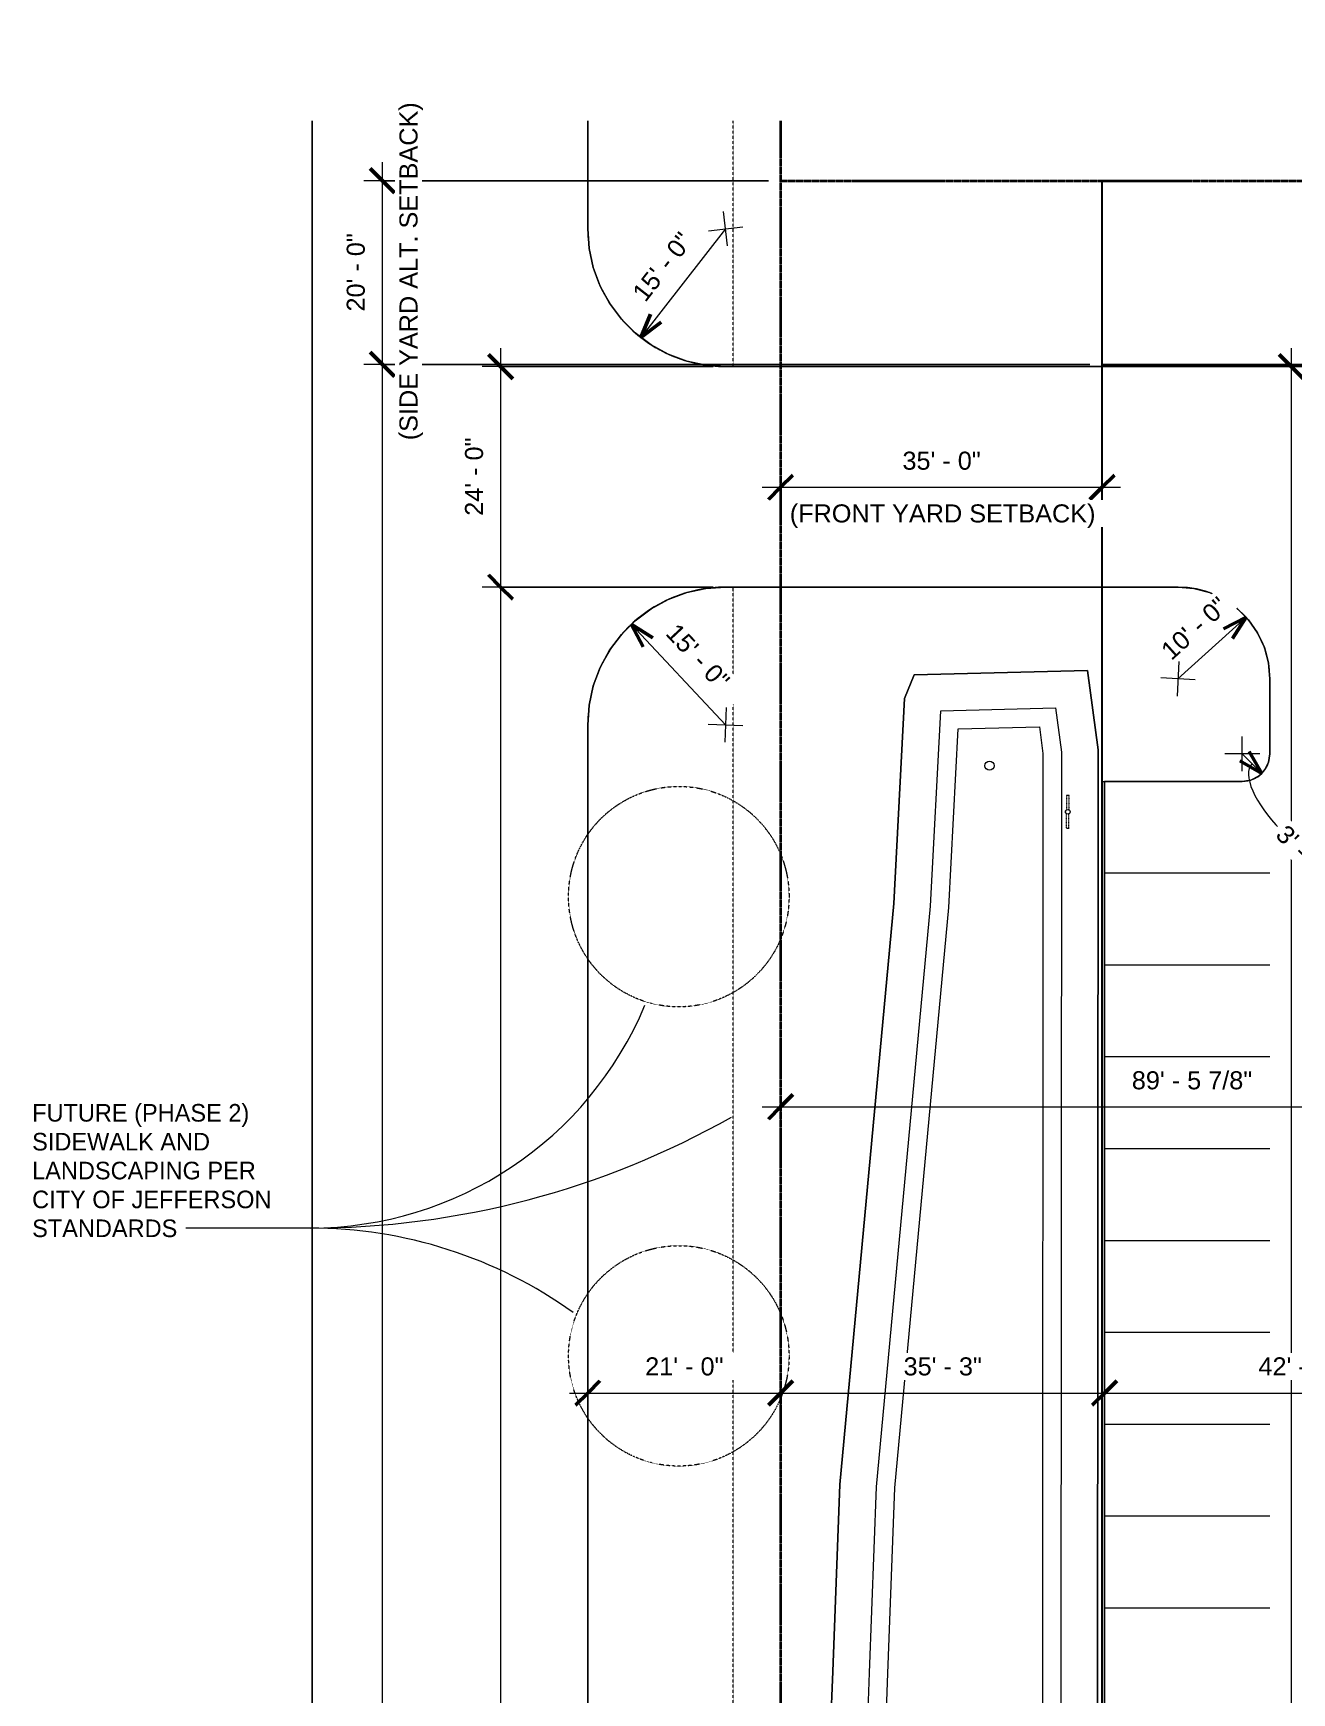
# Model space of a CAD drawing. Header units: inches. Extents: x 20008 to 27263, y -26025 to -19005.
# Drawn here: x 20008 to 21652, y -21174 to -19005 of the extents above; entities that cross this region are included whole.
import ezdxf

# ---------------------------------------------------------------- set-up
doc = ezdxf.new("R2010")
doc.units = ezdxf.units.IN
doc.header["$MEASUREMENT"] = 0
for name, pattern in [('Center 1_4_', [0.53125, 0.25, -0.09375, 0.09375, -0.09375]), ('Dash', [0.25, 0.125, -0.125]), ('Hidden', [0.28125, 0.1875, -0.09375]), ('Hidden 1_8_', [0.1875, 0.125, -0.0625])]:
    doc.linetypes.add(name, pattern=pattern)
for name, color, linetype, lineweight in [('A-ANNO-DIMS', 211, 'Continuous', 9), ('A-ANNO-DIMS-256', 211, 'Continuous', 9), ('A-DETL-HDLN', 90, 'Hidden 1_8_', 9), ('A-PROP-SBCK', 71, 'Hidden', 25), ('BMP', 80, 'Continuous', 13), ('C-TOPO', 7, 'Continuous', 9), ('Conc', 7, 'Continuous', 13), ('E-LITE-EQPM', 33, 'Continuous', 9), ('E-LITE-EQPM-HDLN', 30, 'Dash', 9), ('EOP-EX', 125, 'Continuous', 13), ('EOP-PR', 4, 'Continuous', 13), ('G-ANNO-TEXT', 231, 'Continuous', 9), ('PAINT', 190, 'Continuous', 9), ('PROP', 3, 'Center 1_4_', 35)]:
    doc.layers.add(name, color=color, linetype=linetype, lineweight=lineweight)
doc.styles.add('Arial_2', font='arial.ttf', dxfattribs={"height": 23.60479})
doc.styles.add('Century Gothic', font='GOTHIC.TTF', dxfattribs={"height": 22.993789})
doc.dimstyles.new('Arrow_-_3_32__Arial', dxfattribs={"dimscale": 12, "dimtxt": 24, "dimasz": 2.666667, "dimexe": 2, "dimexo": 0, "dimgap": 1.333333, "dimtad": 1, "dimjust": 3, "dimdec": 5, "dimrnd": 0.03125, "dimzin": 1, "dimdsep": 46, "dimlunit": 4, "dimtxsty": 'Arial_2', "dimblk1": 'OPEN30', "dimblk2": 'OPEN30', "dimsah": 1, "dimcen": 0.09, "dimazin": 0, "dimtfac": 1, "dimtdec": 4, "dimtix": 1, "dimtmove": 0, "dimatfit": 2, "dimfxl": 1, "dimtvp": 1, "dimtfill": 1, "dimfrac": 2, "dimtolj": 1, "dimtzin": 0, "dimarcsym": 2})
doc.dimstyles.new('Arrow_-_3_32__Arial_1', dxfattribs={"dimscale": 12, "dimtxt": 24, "dimasz": 2.666667, "dimexe": 2, "dimexo": 0, "dimgap": 1.333333, "dimtad": 1, "dimjust": 3, "dimdec": 5, "dimrnd": 0.03125, "dimzin": 1, "dimdsep": 46, "dimlunit": 4, "dimtxsty": 'Arial_2', "dimblk1": 'OPEN30', "dimblk2": 'OPEN30', "dimsah": 1, "dimcen": 0.09, "dimazin": 0, "dimtfac": 1, "dimtdec": 4, "dimtix": 1, "dimtmove": 0, "dimatfit": 2, "dimfxl": 1, "dimtvp": 1, "dimtfill": 1, "dimfrac": 2, "dimtolj": 1, "dimtzin": 0, "dimarcsym": 2})
doc.dimstyles.new('Linear_-_3_32__Arial_1', dxfattribs={"dimscale": 12, "dimtxt": 24, "dimasz": 2.666667, "dimexe": 2, "dimexo": 1.333333, "dimgap": 1.333333, "dimtad": 1, "dimdec": 4, "dimrnd": 0.0625, "dimzin": 1, "dimdsep": 46, "dimlunit": 4, "dimtxsty": 'Arial_2', "dimblk1": 'OBLIQUE', "dimblk2": 'OBLIQUE', "dimsah": 1, "dimcen": 0.09, "dimdle": 2, "dimazin": 0, "dimtfac": 1, "dimtdec": 4, "dimtix": 1, "dimtmove": 0, "dimatfit": 3, "dimfxl": 1, "dimtvp": 1, "dimtfill": 1, "dimfrac": 2, "dimtolj": 1, "dimtzin": 0, "dimarcsym": 2})

# ---------------------------------------------------------------- blocks, each defined once
blk = doc.blocks.new('Lighting-Street_Cooper_Navion-Lumark_4-6-LED-Squares - The Caretaker LED-964008-Site Plan - Phase 1')
at = {"layer": 'E-LITE-EQPM'}
blk.add_line((-1.7, -10.7), (1.6, -10.7), dxfattribs=at)
blk.add_circle((0, -32.4), 3, dxfattribs=at)
at = {"layer": 'E-LITE-EQPM-HDLN'}
for p, q in [((-1.5, -10.7), (-1.5, -29.9)), ((1.5, -10.7), (1.5, -29.9))]:
    blk.add_line(p, q, dxfattribs=at)
blk = doc.blocks.new('DIMBLOCK35-Site Plan - Phase 1')
at = {"layer": 'A-ANNO-DIMS-256', "lineweight": 50, "transparency": 16777216}
for p, q in [((21651.2, -19441.1), (21635.2, -19425.1)), ((21651.2, -19441.1), (21667.2, -19457.1)), ((21651.2, -23103.1), (21635.2, -23087.1)), ((21651.2, -23103.1), (21667.2, -23119.1))]:
    blk.add_line(p, q, dxfattribs=at)
at = {"layer": 'A-ANNO-DIMS-256', "transparency": 16777216}
for p, q in [((21651.2, -19417.1), (21651.2, -23103.1)), ((21657.9, -19441.1), (21627.2, -19441.1)), ((21651.2, -19441.1), (21657.9, -19441.1)), ((22015.2, -23103.1), (21627.2, -23103.1)), ((21651.2, -23103.1), (22015.2, -23103.1))]:
    blk.add_line(p, q, dxfattribs=at)
at = {"layer": 'A-ANNO-DIMS-256', "color": 0, "transparency": 16777216, "insert": (21604.6, -21332.1), "char_height": 23.6, "width": 144, "attachment_point": 1, "rotation": 90, "line_spacing_factor": 0.938532, "style": 'Arial_2', "bg_fill": 3, "box_fill_scale": 1.25, "bg_fill_color": 0, "bg_fill_transparency": 0}
blk.add_mtext('305\' - 2"', dxfattribs=at)
blk = doc.blocks.new('_Oblique')
at = {"color": 0, "linetype": 'ByBlock', "lineweight": -2}
blk.add_line((-0.5, -0.5), (0.5, 0.5), dxfattribs=at)
blk = doc.blocks.new('DIMBLOCK37-Site Plan - Phase 1')
at = {"layer": 'A-ANNO-DIMS-256', "lineweight": 50, "transparency": 16777216}
for p, q in [((20618.5, -19441.1), (20602.5, -19425.1)), ((20618.5, -19441.1), (20634.5, -19457.1)), ((20618.5, -19729.1), (20602.5, -19713.1)), ((20618.5, -19729.1), (20634.5, -19745.1))]:
    blk.add_line(p, q, dxfattribs=at)
at = {"layer": 'A-ANNO-DIMS-256', "transparency": 16777216}
for p, q in [((20618.5, -19417.1), (20618.5, -19729.1)), ((20896.2, -19441.1), (20594.5, -19441.1)), ((20618.5, -19441.1), (20896.2, -19441.1)), ((20896.2, -19729.1), (20594.5, -19729.1)), ((20618.5, -19729.1), (20896.2, -19729.1))]:
    blk.add_line(p, q, dxfattribs=at)
at = {"layer": 'A-ANNO-DIMS-256', "color": 0, "transparency": 16777216, "insert": (20571.9, -19636), "char_height": 23.6, "width": 122.289, "attachment_point": 1, "rotation": 90, "line_spacing_factor": 0.938532, "style": 'Arial_2', "bg_fill": 3, "box_fill_scale": 1.25, "bg_fill_color": 0, "bg_fill_transparency": 0}
blk.add_mtext('24\' - 0"', dxfattribs=at)
blk = doc.blocks.new('DIMBLOCK38-Site Plan - Phase 1')
at = {"layer": 'A-ANNO-DIMS-256', "transparency": 16777216}
for p, q in [((20896.2, -19729.1), (20594.5, -19729.1)), ((20618.5, -19729.1), (20618.5, -23103.1)), ((20618.5, -19729.1), (20896.2, -19729.1)), ((20896.2, -23103.1), (20594.5, -23103.1)), ((20618.5, -23103.1), (20896.2, -23103.1))]:
    blk.add_line(p, q, dxfattribs=at)
at = {"layer": 'A-ANNO-DIMS-256', "lineweight": 50, "transparency": 16777216}
for p, q in [((20618.5, -19729.1), (20602.5, -19713.1)), ((20618.5, -19729.1), (20634.5, -19745.1)), ((20618.5, -23103.1), (20602.5, -23087.1)), ((20618.5, -23103.1), (20634.5, -23119.1))]:
    blk.add_line(p, q, dxfattribs=at)
at = {"layer": 'A-ANNO-DIMS-256', "color": 0, "transparency": 16777216, "insert": (20571.9, -21476.1), "char_height": 23.6, "width": 144, "attachment_point": 1, "rotation": 90, "line_spacing_factor": 0.938532, "style": 'Arial_2', "bg_fill": 3, "box_fill_scale": 1.25, "bg_fill_color": 0, "bg_fill_transparency": 0}
blk.add_mtext('281\' - 2"', dxfattribs=at)
blk = doc.blocks.new('DIMBLOCK45-Site Plan - Phase 1')
at = {"layer": 'A-ANNO-DIMS-256', "transparency": 16777216}
for p, q in [((20912.2, -19909.1), (20789.1, -19777.8)), ((20913, -19886.5), (20911.5, -19931.7)), ((20889.6, -19908.4), (20934.9, -19909.8))]:
    blk.add_line(p, q, dxfattribs=at)
at = {"layer": 'A-ANNO-DIMS-256', "lineweight": 50, "transparency": 16777216}
for q in [(20817.2, -19795.3), (20804.7, -19807)]:
    blk.add_line((20789.1, -19777.8), q, dxfattribs=at)
at = {"layer": 'A-ANNO-DIMS-256', "transparency": 16777216}
blk.add_arc((20912.2, -19909.1), 180, 125.5285, 140.8074, dxfattribs=at)
at = {"layer": 'A-ANNO-DIMS-256', "color": 0, "transparency": 16777216, "insert": (20849.8, -19774.4), "char_height": 23.6, "width": 122.289, "attachment_point": 1, "rotation": 313.168, "line_spacing_factor": 0.938532, "style": 'Arial_2', "bg_fill": 3, "box_fill_scale": 1.25, "bg_fill_color": 0, "bg_fill_transparency": 0}
blk.add_mtext('15\' - 0"', dxfattribs=at)
blk = doc.blocks.new('_Open30')
at = {"color": 0, "linetype": 'ByBlock', "lineweight": -2}
for p, q in [((-1, 0.268), (0, 0)), ((0, 0), (-1, -0.268)), ((0, 0), (-1, 0))]:
    blk.add_line(p, q, dxfattribs=at)
blk = doc.blocks.new('DIMBLOCK46-Site Plan - Phase 1')
at = {"layer": 'A-ANNO-DIMS-256', "transparency": 16777216}
for p, q in [((20915, -19283.5), (20909.5, -19238.6)), ((20912.2, -19261.1), (20801.5, -19403)), ((20889.8, -19263.9), (20934.7, -19258.3))]:
    blk.add_line(p, q, dxfattribs=at)
at = {"layer": 'A-ANNO-DIMS-256', "lineweight": 50, "transparency": 16777216}
for q in [(20814.4, -19372.5), (20828, -19383.1)]:
    blk.add_line((20801.5, -19403), q, dxfattribs=at)
at = {"layer": 'A-ANNO-DIMS-256', "transparency": 16777216}
blk.add_arc((20912.2, -19261.1), 180, 224.4056, 239.6845, dxfattribs=at)
at = {"layer": 'A-ANNO-DIMS-256', "color": 0, "transparency": 16777216, "insert": (20788.8, -19343.6), "char_height": 23.6, "width": 122.289, "attachment_point": 1, "rotation": 52.0451, "line_spacing_factor": 0.938532, "style": 'Arial_2', "bg_fill": 3, "box_fill_scale": 1.25, "bg_fill_color": 0, "bg_fill_transparency": 0}
blk.add_mtext('15\' - 0"', dxfattribs=at)
blk = doc.blocks.new('DIMBLOCK54-Site Plan - Phase 1')
at = {"layer": 'A-ANNO-DIMS-256', "lineweight": 50, "transparency": 16777216}
for p, q in [((20464, -19438.2), (20448, -19422.2)), ((20464, -19438.2), (20480, -19454.2)), ((20464, -23518.2), (20448, -23502.2)), ((20464, -23518.2), (20480, -23534.2))]:
    blk.add_line(p, q, dxfattribs=at)
at = {"layer": 'A-ANNO-DIMS-256', "transparency": 16777216}
for p, q in [((21388.2, -19438.2), (20440, -19438.2)), ((20464, -23542.2), (20464, -19438.2)), ((20464, -19438.2), (21388.2, -19438.2)), ((20968.2, -23518.2), (20440, -23518.2)), ((20464, -23518.2), (20968.2, -23518.2))]:
    blk.add_line(p, q, dxfattribs=at)
at = {"layer": 'A-ANNO-DIMS-256', "color": 0, "transparency": 16777216, "insert": (20417.4, -21538.2), "char_height": 23.6, "width": 144, "attachment_point": 1, "rotation": 90, "line_spacing_factor": 0.938532, "style": 'Arial_2', "bg_fill": 3, "box_fill_scale": 1.25, "bg_fill_color": 0, "bg_fill_transparency": 0}
blk.add_mtext('340\' - 0"', dxfattribs=at)
blk = doc.blocks.new('DIMBLOCK55-Site Plan - Phase 1')
at = {"layer": 'A-ANNO-DIMS-256', "lineweight": 50, "transparency": 16777216}
for p, q in [((20464, -19198.2), (20448, -19182.2)), ((20464, -19198.2), (20480, -19214.2)), ((20464, -19438.2), (20448, -19422.2)), ((20464, -19438.2), (20480, -19454.2))]:
    blk.add_line(p, q, dxfattribs=at)
at = {"layer": 'A-ANNO-DIMS-256', "transparency": 16777216}
for p, q in [((20464, -19438.2), (20464, -19174.2)), ((20968.2, -19198.2), (20440, -19198.2)), ((20464, -19198.2), (20968.2, -19198.2)), ((21388.2, -19438.2), (20440, -19438.2)), ((20464, -19438.2), (21388.2, -19438.2))]:
    blk.add_line(p, q, dxfattribs=at)
at = {"layer": 'A-ANNO-DIMS-256', "color": 0, "transparency": 16777216, "insert": (20417.4, -19369.1), "char_height": 23.6, "width": 122.289, "attachment_point": 1, "rotation": 90, "line_spacing_factor": 0.938532, "style": 'Arial_2', "bg_fill": 3, "box_fill_scale": 1.25, "bg_fill_color": 0, "bg_fill_transparency": 0}
blk.add_mtext('20\' - 0"', dxfattribs=at)
at = {"layer": 'A-ANNO-DIMS-256', "color": 0, "transparency": 16777216, "insert": (20486.3, -19537.3), "char_height": 23.605, "width": 525.932, "attachment_point": 1, "rotation": 90, "line_spacing_factor": 0.938532, "style": 'Arial_2', "bg_fill": 3, "box_fill_scale": 1.25, "bg_fill_color": 0, "bg_fill_transparency": 0}
blk.add_mtext('(SIDE YARD ALT. SETBACK)', dxfattribs=at)
blk = doc.blocks.new('DIMBLOCK65-Site Plan - Phase 1')
at = {"layer": 'A-ANNO-DIMS-256', "transparency": 16777216}
for p, q in [((21503.2, -19849.1), (21592.2, -19768.6)), ((21504.4, -19826.5), (21502.1, -19871.7)), ((21525.8, -19850.2), (21480.6, -19847.9))]:
    blk.add_line(p, q, dxfattribs=at)
at = {"layer": 'A-ANNO-DIMS-256', "lineweight": 50, "transparency": 16777216}
for q in [(21562.8, -19783.7), (21574.3, -19796.4)]:
    blk.add_line((21592.2, -19768.6), q, dxfattribs=at)
at = {"layer": 'A-ANNO-DIMS-256', "transparency": 16777216}
blk.add_arc((21503.2, -19849.1), 120, 30.6592, 53.5775, dxfattribs=at)
at = {"layer": 'A-ANNO-DIMS-256', "color": 0, "transparency": 16777216, "insert": (21478.7, -19808.4), "char_height": 23.6, "width": 122.289, "attachment_point": 1, "rotation": 42.1183, "line_spacing_factor": 0.938532, "style": 'Arial_2', "bg_fill": 3, "box_fill_scale": 1.25, "bg_fill_color": 0, "bg_fill_transparency": 0}
blk.add_mtext('10\' - 0"', dxfattribs=at)
blk = doc.blocks.new('DIMBLOCK66-Site Plan - Phase 1')
at = {"layer": 'A-ANNO-DIMS-256', "transparency": 16777216}
for p, q in [((21587.2, -19969.7), (21587.2, -19924.5)), ((21609.9, -19947.1), (21564.6, -19947.1)), ((21587.2, -19947.1), (21612.7, -19972.6))]:
    blk.add_line(p, q, dxfattribs=at)
at = {"layer": 'A-ANNO-DIMS-256', "lineweight": 50, "transparency": 16777216}
for q in [(21596.1, -19943.9), (21584, -19956)]:
    blk.add_line((21612.7, -19972.6), q, dxfattribs=at)
at = {"layer": 'A-ANNO-DIMS-256', "transparency": 16777216}
blk.add_arc((21587.2, -19947.1), 36, 276.7682, 353.1626, dxfattribs=at)
blk.add_ellipse((21661.9, -20021.8), major_axis=(-61.9, 62), ratio=0.396032, start_param=0, end_param=1.570796, dxfattribs=at)
at = {"layer": 'A-ANNO-DIMS-256', "color": 0, "transparency": 16777216, "insert": (21645.9, -20037.8), "char_height": 23.6, "width": 100.578, "attachment_point": 1, "rotation": 314.9654, "line_spacing_factor": 0.938532, "style": 'Arial_2', "bg_fill": 3, "box_fill_scale": 1.25, "bg_fill_color": 0, "bg_fill_transparency": 0}
blk.add_mtext('3\' - 0"', dxfattribs=at)
blk = doc.blocks.new('DIMBLOCK79-Site Plan - Phase 1')
at = {"layer": 'A-ANNO-DIMS-256', "lineweight": 50, "transparency": 16777216}
for p, q in [((20984.2, -20408.3), (21000.2, -20392.3)), ((22058.1, -20408.3), (22074.1, -20392.3)), ((20984.2, -20408.3), (20968.2, -20424.3)), ((22058.1, -20408.3), (22042.1, -20424.3))]:
    blk.add_line(p, q, dxfattribs=at)
at = {"layer": 'A-ANNO-DIMS-256', "transparency": 16777216}
for p, q in [((20984.2, -20401.7), (20984.2, -20432.3)), ((20984.2, -20408.3), (20984.2, -20401.7)), ((22058.1, -20883.6), (22058.1, -20384.3)), ((20960.2, -20408.3), (22058.1, -20408.3)), ((22058.1, -20408.3), (22058.1, -20883.6))]:
    blk.add_line(p, q, dxfattribs=at)
at = {"layer": 'A-ANNO-DIMS-256', "color": 0, "transparency": 16777216, "insert": (21442.9, -20361.7), "char_height": 23.605, "width": 187.865, "attachment_point": 1, "line_spacing_factor": 0.938532, "style": 'Arial_2', "bg_fill": 3, "box_fill_scale": 1.25, "bg_fill_color": 0, "bg_fill_transparency": 0}
blk.add_mtext('89\' - 5 7/8"', dxfattribs=at)
blk = doc.blocks.new('DIMBLOCK88-Site Plan - Phase 1')
at = {"layer": 'A-ANNO-DIMS-256', "lineweight": 50, "transparency": 16777216}
for p, q in [((20732.2, -20782.1), (20748.2, -20766.1)), ((20984.2, -20782.1), (21000.2, -20766.1)), ((20732.2, -20782.1), (20716.2, -20798.1)), ((20984.2, -20782.1), (20968.2, -20798.1))]:
    blk.add_line(p, q, dxfattribs=at)
at = {"layer": 'A-ANNO-DIMS-256', "transparency": 16777216}
for p, q in [((20708.2, -20782.1), (20984.2, -20782.1)), ((20732.2, -20775.5), (20732.2, -20806.1)), ((20732.2, -20782.1), (20732.2, -20775.5)), ((20984.2, -20775.5), (20984.2, -20806.1)), ((20984.2, -20782.1), (20984.2, -20775.5))]:
    blk.add_line(p, q, dxfattribs=at)
at = {"layer": 'A-ANNO-DIMS-256', "color": 0, "transparency": 16777216, "insert": (20807.3, -20735.5), "char_height": 23.6, "width": 122.289, "attachment_point": 1, "line_spacing_factor": 0.938532, "style": 'Arial_2', "bg_fill": 3, "box_fill_scale": 1.25, "bg_fill_color": 0, "bg_fill_transparency": 0}
blk.add_mtext('21\' - 0"', dxfattribs=at)
blk = doc.blocks.new('DIMBLOCK89-Site Plan - Phase 1')
at = {"layer": 'A-ANNO-DIMS-256', "lineweight": 50, "transparency": 16777216}
for p, q in [((20984.2, -20782.1), (21000.2, -20766.1)), ((21407.2, -20782.1), (21423.2, -20766.1)), ((20984.2, -20782.1), (20968.2, -20798.1)), ((21407.2, -20782.1), (21391.2, -20798.1))]:
    blk.add_line(p, q, dxfattribs=at)
at = {"layer": 'A-ANNO-DIMS-256', "transparency": 16777216}
for p, q in [((20984.2, -20775.5), (20984.2, -20806.1)), ((20984.2, -20782.1), (20984.2, -20775.5)), ((20984.2, -20782.1), (21407.2, -20782.1)), ((21407.2, -20775.5), (21407.2, -20806.1)), ((21407.2, -20782.1), (21407.2, -20775.5))]:
    blk.add_line(p, q, dxfattribs=at)
at = {"layer": 'A-ANNO-DIMS-256', "color": 0, "transparency": 16777216, "insert": (21144.8, -20735.5), "char_height": 23.6, "width": 122.289, "attachment_point": 1, "line_spacing_factor": 0.938532, "style": 'Arial_2', "bg_fill": 3, "box_fill_scale": 1.25, "bg_fill_color": 0, "bg_fill_transparency": 0}
blk.add_mtext('35\' - 3"', dxfattribs=at)
blk = doc.blocks.new('DIMBLOCK90-Site Plan - Phase 1')
at = {"layer": 'A-ANNO-DIMS-256', "transparency": 16777216}
for p, q in [((21911.2, -19999.1), (21911.2, -20806.1)), ((21911.2, -20782.1), (21911.2, -19999.1)), ((21407.2, -20775.5), (21407.2, -20806.1)), ((21407.2, -20782.1), (21407.2, -20775.5)), ((21407.2, -20782.1), (21911.2, -20782.1))]:
    blk.add_line(p, q, dxfattribs=at)
at = {"layer": 'A-ANNO-DIMS-256', "lineweight": 50, "transparency": 16777216}
for p, q in [((21407.2, -20782.1), (21423.2, -20766.1)), ((21911.2, -20782.1), (21927.2, -20766.1)), ((21407.2, -20782.1), (21391.2, -20798.1)), ((21911.2, -20782.1), (21895.2, -20798.1))]:
    blk.add_line(p, q, dxfattribs=at)
at = {"layer": 'A-ANNO-DIMS-256', "color": 0, "transparency": 16777216, "insert": (21608.3, -20735.5), "char_height": 23.6, "width": 122.289, "attachment_point": 1, "line_spacing_factor": 0.938532, "style": 'Arial_2', "bg_fill": 3, "box_fill_scale": 1.25, "bg_fill_color": 0, "bg_fill_transparency": 0}
blk.add_mtext('42\' - 0"', dxfattribs=at)
blk = doc.blocks.new('DIMBLOCK98-Site Plan - Phase 1')
at = {"layer": 'A-ANNO-DIMS-256', "transparency": 16777216}
for p, q in [((20960.2, -19598.8), (21428.2, -19598.8)), ((20984.2, -19592.2), (20984.2, -19622.8)), ((20984.2, -19598.8), (20984.2, -19592.2)), ((21404.2, -19592.2), (21404.2, -19622.8)), ((21404.2, -19598.8), (21404.2, -19592.2))]:
    blk.add_line(p, q, dxfattribs=at)
at = {"layer": 'A-ANNO-DIMS-256', "lineweight": 50, "transparency": 16777216}
for p, q in [((20984.2, -19598.8), (20968.2, -19614.8)), ((20984.2, -19598.8), (21000.2, -19582.8)), ((21404.2, -19598.8), (21388.2, -19614.8)), ((21404.2, -19598.8), (21420.2, -19582.8))]:
    blk.add_line(p, q, dxfattribs=at)
at = {"layer": 'A-ANNO-DIMS-256', "color": 0, "transparency": 16777216, "insert": (21143.3, -19552.2), "char_height": 23.6, "width": 122.289, "attachment_point": 1, "line_spacing_factor": 0.938532, "style": 'Arial_2', "bg_fill": 3, "box_fill_scale": 1.25, "bg_fill_color": 0, "bg_fill_transparency": 0}
blk.add_mtext('35\' - 0"', dxfattribs=at)
at = {"layer": 'A-ANNO-DIMS-256', "color": 0, "transparency": 16777216, "insert": (20996.1, -19621.1), "char_height": 23.605, "width": 475.422, "attachment_point": 1, "line_spacing_factor": 0.938532, "style": 'Arial_2', "bg_fill": 3, "box_fill_scale": 1.25, "bg_fill_color": 0, "bg_fill_transparency": 0}
blk.add_mtext('(FRONT YARD SETBACK)', dxfattribs=at)

msp = doc.modelspace()

# ---------------------------------------------------------------- linework, layer by layer
at = {"layer": 'A-DETL-HDLN'}
for p, q in [((20922.235225, -19441.085554), (20922.235225, -19120.002101)), ((20922.235225, -23103.085554), (20922.235225, -19729.085554))]:
    msp.add_line(p, q, dxfattribs=at)
for centre in [(20851.177101, -20133.584291), (20851.177101, -20733.584291)]:
    msp.add_circle(centre, 144, dxfattribs=at)
at = {"layer": 'A-PROP-SBCK'}
for p, q in [((21404.235225, -23401.253705), (21404.235225, -19198.180554)), ((21404.235225, -19438.180554), (26647.515225, -19438.180554))]:
    msp.add_line(p, q, dxfattribs=at)
at = {"layer": 'BMP'}
for p, q in [((21158.403827, -19843.630954), (21385.12764, -19838.057794)), ((21385.12764, -19838.057794), (21398.836513, -19941.841877)), ((21146.11716, -19874.887016), (21158.403827, -19843.630954)), ((21132.100097, -20142.432787), (21146.11716, -19874.887016)), ((21179.983499, -20145.91484), (21193.350001, -19890.786432)), ((21193.350001, -19890.786432), (21343.189125, -19887.103196)), ((21343.189125, -19887.103196), (21350.834664, -19944.984334)), ((21203.9252, -20147.655866), (21216.154515, -19914.233118)), ((21216.154515, -19914.233118), (21322.219868, -19911.625897)), ((21322.219868, -19911.625897), (21326.833739, -19946.555563)), ((21326.833739, -19946.555563), (21325.162085, -22799.518347)), ((21350.834664, -19944.984334), (21349.157081, -22808.066025)), ((21398.836513, -19941.841877), (21397.147072, -22825.161381)), ((21061.429178, -20901.457743), (21132.100097, -20142.432787)), ((21109.346815, -20904.572102), (21179.983499, -20145.91484)), ((21133.305633, -20906.129281), (21203.9252, -20147.655866)), ((21052.388337, -21145.920845), (21061.429178, -20901.457743)), ((21100.354125, -21147.733216), (21109.346815, -20904.572102)), ((21124.337018, -21148.639401), (21133.305633, -20906.129281)), ((21034.529202, -21608.749304), (21052.388337, -21145.920845)), ((21082.544465, -21609.279506), (21100.354125, -21147.733216)), ((21106.552096, -21609.544607), (21124.337018, -21148.639401))]:
    msp.add_line(p, q, dxfattribs=at)
msp.add_circle((21256.961907, -19962.482005), 6, dxfattribs=at)
at = {"layer": 'C-TOPO'}
for p, q in [((20372.235352, -23271.508301), (20372.235352, -19120.002101)), ((20372.235352, -19120.002101), (20372.235352, -23271.508301)), ((20732.235352, -19120.002101), (20732.235352, -19261.085449)), ((20732.235352, -19261.085449), (20732.235352, -19120.002101)), ((20732.235352, -19261.085449), (20734.067871, -19286.702637)), ((20734.067871, -19286.702637), (20732.235352, -19261.085449)), ((20734.067871, -19286.702637), (20739.525879, -19311.796875)), ((20739.525879, -19311.796875), (20734.067871, -19286.702637)), ((20739.525879, -19311.796875), (20748.500977, -19335.859863)), ((20748.500977, -19335.859863), (20739.525879, -19311.796875)), ((20748.500977, -19335.859863), (20760.810059, -19358.400879)), ((20760.810059, -19358.400879), (20748.500977, -19335.859863)), ((20760.810059, -19358.400879), (20776.199707, -19378.959961)), ((20776.199707, -19378.959961), (20760.810059, -19358.400879)), ((20776.199707, -19378.959961), (20794.36084, -19397.121094)), ((20794.36084, -19397.121094), (20776.199707, -19378.959961)), ((20794.36084, -19397.121094), (20814.919922, -19412.510742)), ((20814.919922, -19412.510742), (20794.36084, -19397.121094)), ((20814.919922, -19412.510742), (20837.460938, -19424.819824)), ((20837.460938, -19424.819824), (20814.919922, -19412.510742)), ((20837.460938, -19424.819824), (20861.523926, -19433.794922)), ((20861.523926, -19433.794922), (20837.460938, -19424.819824)), ((20861.523926, -19433.794922), (20886.618164, -19439.25293)), ((20886.618164, -19439.25293), (20861.523926, -19433.794922)), ((20886.618164, -19439.25293), (20912.235352, -19441.085449)), ((20912.235352, -19441.085449), (20886.618164, -19439.25293)), ((20912.235352, -19441.085449), (22619.235352, -19441.085449)), ((22619.235352, -19441.085449), (20912.235352, -19441.085449)), ((20886.618164, -19730.917969), (20861.523926, -19736.377441)), ((20861.523926, -19736.377441), (20886.618164, -19730.917969)), ((20912.235352, -19729.085449), (20886.618164, -19730.917969)), ((20886.618164, -19730.917969), (20912.235352, -19729.085449)), ((21503.235352, -19729.085449), (20912.235352, -19729.085449)), ((20912.235352, -19729.085449), (21503.235352, -19729.085449)), ((21524.072754, -19730.90918), (21503.235352, -19729.085449)), ((21503.235352, -19729.085449), (21524.072754, -19730.90918)), ((21544.277344, -19736.321777), (21524.072754, -19730.90918)), ((21524.072754, -19730.90918), (21544.277344, -19736.321777)), ((20837.460938, -19745.351074), (20814.919922, -19757.660156)), ((20814.919922, -19757.660156), (20837.460938, -19745.351074)), ((20861.523926, -19736.377441), (20837.460938, -19745.351074)), ((20837.460938, -19745.351074), (20861.523926, -19736.377441)), ((21563.235352, -19745.162109), (21544.277344, -19736.321777)), ((21544.277344, -19736.321777), (21563.235352, -19745.162109)), ((21580.369629, -19757.160645), (21563.235352, -19745.162109)), ((21563.235352, -19745.162109), (21580.369629, -19757.160645)), ((20794.36084, -19773.05127), (20776.199707, -19791.210938)), ((20776.199707, -19791.210938), (20794.36084, -19773.05127)), ((20814.919922, -19757.660156), (20794.36084, -19773.05127)), ((20794.36084, -19773.05127), (20814.919922, -19757.660156)), ((21595.160156, -19771.951172), (21580.369629, -19757.160645)), ((21580.369629, -19757.160645), (21595.160156, -19771.951172)), ((21607.158691, -19789.085449), (21595.160156, -19771.951172)), ((21595.160156, -19771.951172), (21607.158691, -19789.085449)), ((20776.199707, -19791.210938), (20760.810059, -19811.77002)), ((20760.810059, -19811.77002), (20776.199707, -19791.210938)), ((21615.999023, -19808.043457), (21607.158691, -19789.085449)), ((21607.158691, -19789.085449), (21615.999023, -19808.043457)), ((20760.810059, -19811.77002), (20748.500977, -19834.311035)), ((20748.500977, -19834.311035), (20760.810059, -19811.77002)), ((21621.411621, -19828.248047), (21615.999023, -19808.043457)), ((21615.999023, -19808.043457), (21621.411621, -19828.248047)), ((20748.500977, -19834.311035), (20739.525879, -19858.374023)), ((20739.525879, -19858.374023), (20748.500977, -19834.311035)), ((21158.403809, -19843.630371), (21385.12793, -19838.058105)), ((21385.12793, -19838.058105), (21158.403809, -19843.630371)), ((21385.12793, -19838.058105), (21398.835938, -19941.842285)), ((21398.835938, -19941.842285), (21385.12793, -19838.058105)), ((21623.235352, -19849.085449), (21621.411621, -19828.248047)), ((21621.411621, -19828.248047), (21623.235352, -19849.085449)), ((20739.525879, -19858.374023), (20734.067871, -19883.468262)), ((20734.067871, -19883.468262), (20739.525879, -19858.374023)), ((21146.116699, -19874.887207), (21158.403809, -19843.630371)), ((21158.403809, -19843.630371), (21146.116699, -19874.887207)), ((21623.235352, -19947.101074), (21623.235352, -19849.085449)), ((21623.235352, -19849.085449), (21623.235352, -19947.101074)), ((21132.099609, -20142.432129), (21146.116699, -19874.887207)), ((21146.116699, -19874.887207), (21132.099609, -20142.432129)), ((20734.067871, -19883.468262), (20732.235352, -19909.085449)), ((20732.235352, -19909.085449), (20734.067871, -19883.468262)), ((20732.235352, -19909.085449), (20732.235352, -22923.084961)), ((20732.235352, -22923.084961), (20732.235352, -19909.085449)), ((21398.835938, -19941.842285), (21397.435547, -22332.80127)), ((21397.435547, -22332.80127), (21398.835938, -19941.842285)), ((21621.473145, -19958.225098), (21623.235352, -19947.101074)), ((21623.235352, -19947.101074), (21621.473145, -19958.225098)), ((21608.39502, -19976.225098), (21616.359375, -19968.260742)), ((21616.359375, -19968.260742), (21608.39502, -19976.225098)), ((21616.359375, -19968.260742), (21621.473145, -19958.225098)), ((21621.473145, -19958.225098), (21616.359375, -19968.260742)), ((21407.235352, -19989.335449), (21407.235352, -19983.101074)), ((21407.235352, -19983.101074), (21587.235352, -19983.101074)), ((21587.235352, -19983.101074), (21407.235352, -19983.101074)), ((21407.235352, -19983.101074), (21407.235352, -19989.335449)), ((21407.235352, -22323.827637), (21407.235352, -19989.335449)), ((21407.235352, -19989.335449), (21407.235352, -22323.827637)), ((21587.235352, -19983.101074), (21598.359375, -19981.338867)), ((21598.359375, -19981.338867), (21587.235352, -19983.101074)), ((21598.359375, -19981.338867), (21608.39502, -19976.225098)), ((21608.39502, -19976.225098), (21598.359375, -19981.338867)), ((21061.429688, -20901.457031), (21132.099609, -20142.432129)), ((21132.099609, -20142.432129), (21061.429688, -20901.457031)), ((21052.388672, -21145.92041), (21061.429688, -20901.457031)), ((21061.429688, -20901.457031), (21052.388672, -21145.92041)), ((21034.529297, -21608.749512), (21052.388672, -21145.92041)), ((21052.388672, -21145.92041), (21034.529297, -21608.749512))]:
    msp.add_line(p, q, dxfattribs=at)
at = {"layer": 'Conc'}
for p, q in [((21404.235225, -19983.100554), (21407.235225, -19983.100554)), ((21407.235225, -19989.335554), (21407.235225, -19983.100554)), ((21407.235225, -22743.085554), (21407.235225, -19989.335554))]:
    msp.add_line(p, q, dxfattribs=at)
at = {"layer": 'EOP-EX'}
for p, q in [((20372.235225, -26001.602101), (20372.235225, -19120.002101)), ((20732.235225, -19261.085554), (20732.235225, -19120.002101)), ((20732.235225, -22923.085554), (20732.235225, -19909.085554))]:
    msp.add_line(p, q, dxfattribs=at)
at = {"layer": 'EOP-PR'}
for p, q in [((22619.235225, -19441.085554), (20912.235225, -19441.085554)), ((21503.235225, -19729.085554), (20912.235225, -19729.085554)), ((21623.235225, -19947.100554), (21623.235225, -19849.085554)), ((21587.235225, -19983.100554), (21407.235225, -19983.100554))]:
    msp.add_line(p, q, dxfattribs=at)
for centre, radius, start, end in [((20912.235225, -19261.085554), 180, 180, 270), ((20912.235225, -19909.085554), 180, 90, 180), ((21503.235225, -19849.085554), 120, 0, 90), ((21587.235225, -19947.100554), 36, 270, 0)]:
    msp.add_arc(centre, radius, start, end, dxfattribs=at)
at = {"layer": 'G-ANNO-TEXT', "color": 145}
msp.add_line((20369.636555, -20566.540331), (20207.490711, -20566.540331), dxfattribs=at)
at = {"layer": 'PAINT'}
for p, q in [((21623.235225, -20103.085554), (21407.235225, -20103.085554)), ((21623.235225, -20223.085554), (21407.235225, -20223.085554)), ((21623.235225, -20343.085554), (21407.235225, -20343.085554)), ((21623.235225, -20463.085554), (21407.235225, -20463.085554)), ((21623.235225, -20583.085554), (21407.235225, -20583.085554)), ((21623.235225, -20703.085554), (21407.235225, -20703.085554)), ((21623.235225, -20823.085554), (21407.235225, -20823.085554)), ((21623.235225, -20943.085554), (21407.235225, -20943.085554)), ((21623.235225, -21063.085554), (21407.235225, -21063.085554))]:
    msp.add_line(p, q, dxfattribs=at)
at = {"layer": 'PROP'}
for p, q in [((20984.235225, -23518.180554), (20984.235225, -19120.002101)), ((20984.235225, -19198.180554), (27007.515225, -19198.180554))]:
    msp.add_line(p, q, dxfattribs=at)

# ---------------------------------------------------------------- block references
at = {"layer": 'E-LITE-EQPM'}
msp.add_blockref('Lighting-Street_Cooper_Navion-Lumark_4-6-LED-Squares - The Caretaker LED-964008-Site Plan - Phase 1', (21359.282998, -19990.363642), dxfattribs=at)
at = {"layer": 'E-LITE-EQPM', "rotation": 180}
msp.add_blockref('Lighting-Street_Cooper_Navion-Lumark_4-6-LED-Squares - The Caretaker LED-964008-Site Plan - Phase 1', (21359.187453, -20055.241978), dxfattribs=at)

# ---------------------------------------------------------------- texts
at = {"layer": 'G-ANNO-TEXT', "color": 145, "insert": (20006.530711, -20404.498924), "char_height": 22.99378882, "width": 347.904, "attachment_point": 1, "line_spacing_factor": 0.984117, "style": 'Century Gothic'}
msp.add_mtext('FUTURE (PHASE 2)\\PSIDEWALK AND\\PLANDSCAPING PER\\PCITY OF JEFFERSON\\PSTANDARDS', dxfattribs=at)

# ---------------------------------------------------------------- next in the draw order: dimensions: what is measured, and where the dimension line sits
at = {"layer": 'A-ANNO-DIMS'}
for base, p1, p2, override, picture, middle in [((20618.533633, -19729.085554), (20912.235225, -19441.085554), (20912.235225, -19729.085554), {"dimpost": '<>', "dimfxl": 288}, 'DIMBLOCK37-Site Plan - Phase 1', (20590.481665, -19585.085554)), ((21651.224704, -23103.085554), (21673.852121, -19441.085554), (22031.235225, -23103.085554), {"dimpost": '<>', "dimfxl": 3679.397598}, 'DIMBLOCK35-Site Plan - Phase 1', (21623.164685, -21272.085554))]:
    dim = msp.add_linear_dim(base=base, p1=p1, p2=p2, angle=90, dimstyle='Linear_-_3_32__Arial_1', override=override, dxfattribs=at)
    dim.commit()
    dim.dimension.update_dxf_attribs({"geometry": picture, "text_midpoint": middle})

# ---------------------------------------------------------------- next in the draw order: dimensions: what is measured, and where the dimension line sits
for center, mpoint, dimstyle, picture, middle in [((20912.235225, -19261.085554), (20801.527722, -19403.01458), 'Arrow_-_3_32__Arial_1', 'DIMBLOCK46-Site Plan - Phase 1', (20844.603315, -19302.181024)), ((21503.235225, -19849.085554), (21592.246576, -19768.605871), 'Arrow_-_3_32__Arial_1', 'DIMBLOCK65-Site Plan - Phase 1', (21517.059275, -19798.768473)), ((21587.235225, -19947.100554), (21612.675685, -19972.571774), 'Arrow_-_3_32__Arial', 'DIMBLOCK66-Site Plan - Phase 1', (21619.808869, -19940.006726))]:
    dim = msp.add_radius_dim(center=center, mpoint=mpoint, dimstyle=dimstyle, override={"dimpost": '<>'}, dxfattribs=at)
    dim.commit()
    dim.dimension.update_dxf_attribs({"geometry": picture, "text_midpoint": middle})
dim = msp.add_linear_dim(base=(20618.533633, -23103.085554), p1=(20912.235225, -19729.085554), p2=(20912.235225, -23103.085554), angle=90, dimstyle='Linear_-_3_32__Arial_1', override={"dimpost": '<>', "dimfxl": 3374}, dxfattribs=at)
dim.commit()
dim.dimension.update_dxf_attribs({"geometry": 'DIMBLOCK38-Site Plan - Phase 1', "text_midpoint": (20590.481665, -21416.085554)})

# ---------------------------------------------------------------- next in the draw order: dimensions: what is measured, and where the dimension line sits
dim = msp.add_radius_dim(center=(20912.235225, -19909.085554), mpoint=(20789.090088, -19777.802367), dimstyle='Arrow_-_3_32__Arial_1', override={"dimpost": '<>'}, dxfattribs=at)
dim.commit()
dim.dimension.update_dxf_attribs({"geometry": 'DIMBLOCK45-Site Plan - Phase 1', "text_midpoint": (20882.068623, -19835.922113)})

# ---------------------------------------------------------------- next in the draw order: dimensions: what is measured, and where the dimension line sits
dim = msp.add_linear_dim(base=(20464.04509, -19438.180554), p1=(20984.235225, -23518.180554), p2=(21404.235225, -19438.180554), angle=90, dimstyle='Linear_-_3_32__Arial_1', override={"dimpost": '<>', "dimfxl": 4101.560679}, dxfattribs=at)
dim.commit()
dim.dimension.update_dxf_attribs({"geometry": 'DIMBLOCK54-Site Plan - Phase 1', "text_midpoint": (20435.985071, -21478.180554)})

# ---------------------------------------------------------------- next in the draw order: linework, layer by layer
at = {"layer": 'G-ANNO-TEXT', "color": 145}
for centre, radius, start, end in [((20369.636555, -20092.570688), 473.969643, 270, 337.296388155), ((20369.636555, -19449.622241), 1116.91809, 270, 299.524067584), ((20369.636555, -21156.226281), 589.68595, 54.368610316, 90)]:
    msp.add_arc(centre, radius, start, end, dxfattribs=at)

# ---------------------------------------------------------------- next in the draw order: dimensions: what is measured, and where the dimension line sits
at = {"layer": 'A-ANNO-DIMS'}
dim = msp.add_linear_dim(base=(20464.04509, -19198.180554), p1=(21404.235225, -19438.180554), p2=(20984.235225, -19198.180554), angle=90, text='<>\\X(SIDE YARD ALT. SETBACK)', dimstyle='Linear_-_3_32__Arial_1', override={"dimpost": '<>', "dimfxl": 483.735465}, dxfattribs=at)
dim.commit()
dim.dimension.update_dxf_attribs({"geometry": 'DIMBLOCK55-Site Plan - Phase 1', "text_midpoint": (20464.04509, -19318.180554)})
dim = msp.add_linear_dim(base=(22058.140225, -20408.348155), p1=(20984.235225, -20385.720738), p2=(22058.140225, -20899.55281), dimstyle='Linear_-_3_32__Arial_1', override={"dimpost": '<>', "dimfxl": 1190.502141}, dxfattribs=at)
dim.commit()
dim.dimension.update_dxf_attribs({"geometry": 'DIMBLOCK79-Site Plan - Phase 1', "text_midpoint": (21521.187725, -20380.143223)})

# ---------------------------------------------------------------- next in the draw order: dimensions: what is measured, and where the dimension line sits
dim = msp.add_linear_dim(base=(21404.235225, -19598.794107), p1=(20984.235225, -19576.16669), p2=(21404.235225, -19576.16669), text='<>\\X(FRONT YARD SETBACK)', dimstyle='Linear_-_3_32__Arial_1', override={"dimpost": '<>', "dimfxl": 420}, dxfattribs=at)
dim.commit()
dim.dimension.update_dxf_attribs({"geometry": 'DIMBLOCK98-Site Plan - Phase 1', "text_midpoint": (21194.235225, -19598.794107)})
dim = msp.add_linear_dim(base=(20984.235225, -20782.124624), p1=(20732.235225, -20759.497207), p2=(20984.235225, -20759.497207), dimstyle='Linear_-_3_32__Arial_1', override={"dimpost": '<>', "dimfxl": 252}, dxfattribs=at)
dim.commit()
dim.dimension.update_dxf_attribs({"geometry": 'DIMBLOCK88-Site Plan - Phase 1', "text_midpoint": (20858.235225, -20754.072656)})

# ---------------------------------------------------------------- next in the draw order: dimensions: what is measured, and where the dimension line sits
dim = msp.add_linear_dim(base=(21407.235225, -20782.124624), p1=(20984.235225, -20759.497207), p2=(21407.235225, -20759.497207), dimstyle='Linear_-_3_32__Arial_1', override={"dimpost": '<>', "dimfxl": 423}, dxfattribs=at)
dim.commit()
dim.dimension.update_dxf_attribs({"geometry": 'DIMBLOCK89-Site Plan - Phase 1', "text_midpoint": (21195.735225, -20754.064605)})

# ---------------------------------------------------------------- next in the draw order: dimensions: what is measured, and where the dimension line sits
dim = msp.add_linear_dim(base=(21911.235225, -20782.124624), p1=(21407.235225, -20759.497207), p2=(21911.235225, -19983.100554), dimstyle='Linear_-_3_32__Arial_1', override={"dimpost": '<>', "dimfxl": 925.639111}, dxfattribs=at)
dim.commit()
dim.dimension.update_dxf_attribs({"geometry": 'DIMBLOCK90-Site Plan - Phase 1', "text_midpoint": (21659.235225, -20754.072656)})

doc.saveas('drawing.dxf')
